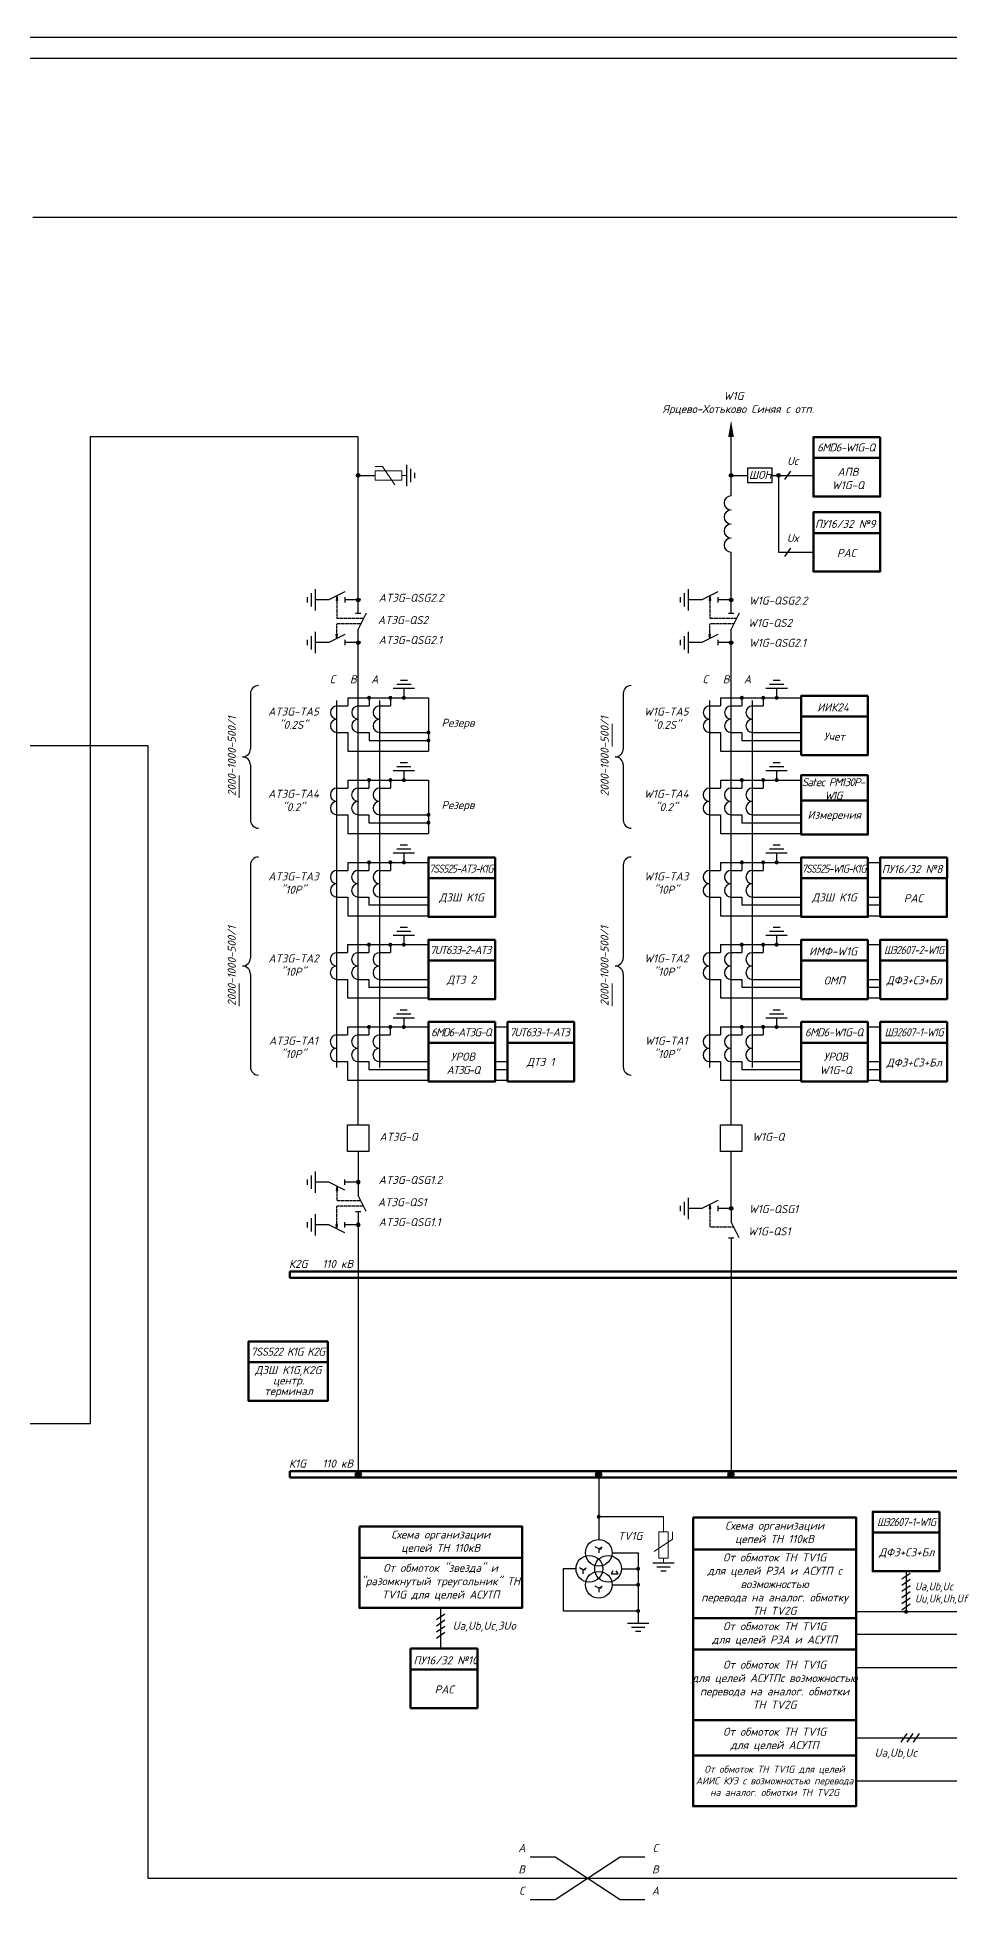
# Model space of a CAD drawing. Header units: millimetres. Extents: x -4534 to -456, y 3875 to 4716.
# Drawn here: x -3114.2 to -2892.2, y 4258.8 to 4716.4 of the extents above; entities that cross this region are included whole.
import ezdxf
from ezdxf.enums import TextEntityAlignment as Align

# ---------------------------------------------------------------- set-up
doc = ezdxf.new("R2010")
doc.units = ezdxf.units.MM
doc.linetypes.add('HIDDEN2', pattern=[0.1875, 0.125, -0.0625])
for name, color, linetype in [('Измерения АСУТП', 80, 'Continuous'), ('пусков-компл', 7, 'Continuous'), ('РАС АСУТП', 50, 'Continuous')]:
    doc.layers.add(name, color=color, linetype=linetype)
doc.styles.add('ГОСТ 3.0', font='isocpeur.ttf', dxfattribs={"oblique": 15, "height": 3})

# ---------------------------------------------------------------- blocks, each defined once
blk = doc.blocks.new('Точка')
h = blk.add_hatch(color=256)
edge = h.paths.add_edge_path()
edge.add_arc((0, 0), 0.691, 0, 360)
blk.add_circle((0, 0), 0.691)
blk = doc.blocks.new('*U69')
for p, q in [((0, 0), (5, 0)), ((11, 3), (5, 0)), ((11, -1), (11, 1)), ((11, 0), (16, 0))]:
    blk.add_line(p, q)
blk = doc.blocks.new('*U70')
for p, q in [((0, 0), (5, 0)), ((11, 3), (5, 0)), ((11, -1), (11, 1)), ((11, 0), (16, 0))]:
    blk.add_line(p, q)
blk = doc.blocks.new('*U58')
for p, q in [((0, 0), (5, 0)), ((11, 3), (5, 0)), ((11, -1), (11, 1)), ((11, 0), (16, 0))]:
    blk.add_line(p, q)
blk = doc.blocks.new('*U59')
for p, q in [((0, 0), (5, 0)), ((11, 3), (5, 0)), ((11, -1), (11, 1)), ((11, 0), (16, 0))]:
    blk.add_line(p, q)

msp = doc.modelspace()

# ---------------------------------------------------------------- hatches: boundary and pattern name
for points in [[(-3041.48, 4579.23), (-3041.3, 4579.23), (-3041.13, 4579.23), (-3041.3, 4580.31)], [(-2950.7, 4579.23), (-2950.53, 4579.23), (-2950.36, 4579.23), (-2950.53, 4580.31)], [(-3041.3, 4569.91), (-3041.13, 4571), (-3041.3, 4571), (-3041.48, 4571)], [(-2950.53, 4569.91), (-2950.36, 4571), (-2950.53, 4571), (-2950.7, 4571)], [(-3041.3, 4436.51), (-3041.13, 4435.43), (-3041.3, 4435.43), (-3041.48, 4435.43)], [(-2950.7, 4430.97), (-2950.53, 4430.97), (-2950.36, 4430.97), (-2950.53, 4432.05)], [(-3041.48, 4427.2), (-3041.3, 4427.2), (-3041.13, 4427.2), (-3041.3, 4426.11)]]:
    msp.add_hatch(color=0).paths.add_polyline_path(points)
at = {"linetype": 'HIDDEN2'}
for points in [[(-3035.33, 4366.25, 1), (-3036.88, 4366.25, 1)], [(-2976.78, 4366.25, 1), (-2978.32, 4366.25, 1)], [(-2976.78, 4366.25, 1), (-2978.32, 4366.25, 1)], [(-2944.56, 4366.25, 1), (-2946.1, 4366.25, 1)], [(-2944.56, 4366.25, 1), (-2946.1, 4366.25, 1)]]:
    msp.add_hatch(color=0, dxfattribs=at).paths.add_polyline_path(points)

# ---------------------------------------------------------------- linework, layer by layer
at = {"color": 0, "lineweight": 30}
msp.add_line((-4514.35, 4711.38), (-2238.35, 4711.38), dxfattribs=at)
at = {"color": 0}
for p, q in [((-3115.36, 4672.61), (-2763.79, 4672.61)), ((-3036.1, 4619.06), (-3101.37, 4619.06)), ((-3101.37, 4619.06), (-3101.37, 4378.57)), ((-3036.1, 4579.34), (-3036.1, 4619.06)), ((-2945.33, 4604.69), (-2945.33, 4619.06)), ((-3036.1, 4609.69), (-3032.02, 4609.69)), ((-2945.33, 4609.69), (-2941.24, 4609.69)), ((-2935.4, 4609.69), (-2925.26, 4609.69)), ((-2932.24, 4608.66), (-2930.8, 4610.71)), ((-2945.33, 4579.34), (-2945.33, 4591.01)), ((-3039.35, 4581.29), (-3043.25, 4579.34)), ((-2948.58, 4581.29), (-2952.48, 4579.34)), ((-3043.25, 4579.34), (-3046.5, 4579.34)), ((-3041.3, 4580.31), (-3041.48, 4579.23)), ((-3041.48, 4579.23), (-3041.3, 4579.23)), ((-3041.3, 4580.31), (-3041.13, 4579.23)), ((-3041.13, 4579.23), (-3041.3, 4579.23)), ((-3039.35, 4579.99), (-3039.35, 4578.69)), ((-3036.1, 4579.34), (-3039.35, 4579.34)), ((-2952.48, 4579.34), (-2955.73, 4579.34)), ((-2950.53, 4580.31), (-2950.7, 4579.23)), ((-2950.7, 4579.23), (-2950.53, 4579.23)), ((-2950.53, 4580.31), (-2950.36, 4579.23)), ((-2950.36, 4579.23), (-2950.53, 4579.23)), ((-2948.58, 4579.99), (-2948.58, 4578.69)), ((-2945.33, 4579.34), (-2948.58, 4579.34)), ((-3043.25, 4568.94), (-3046.5, 4568.94)), ((-3039.35, 4570.89), (-3043.25, 4568.94)), ((-3041.3, 4569.91), (-3041.48, 4571)), ((-3041.48, 4571), (-3041.3, 4571)), ((-3041.3, 4569.91), (-3041.13, 4571)), ((-3041.13, 4571), (-3041.3, 4571)), ((-3039.35, 4569.59), (-3039.35, 4568.29)), ((-3036.1, 4568.94), (-3039.35, 4568.94)), ((-3036.1, 4451.42), (-3036.1, 4568.94)), ((-2952.48, 4568.94), (-2955.73, 4568.94)), ((-2948.58, 4570.89), (-2952.48, 4568.94)), ((-2950.53, 4569.91), (-2950.7, 4571)), ((-2950.7, 4571), (-2950.53, 4571)), ((-2950.53, 4569.91), (-2950.36, 4571)), ((-2950.36, 4571), (-2950.53, 4571)), ((-2948.58, 4569.59), (-2948.58, 4568.29)), ((-2945.33, 4568.94), (-2948.58, 4568.94)), ((-2945.33, 4451.42), (-2945.33, 4568.94)), ((-3025, 4557.75), (-3025, 4555.5)), ((-2934.23, 4557.75), (-2934.23, 4555.5)), ((-3041.27, 4553.55), (-3038.67, 4553.55)), ((-3036.08, 4553.55), (-3033.48, 4553.55)), ((-3030.87, 4553.55), (-3028.27, 4553.55)), ((-3019.01, 4555.5), (-3019.01, 4542.51)), ((-2950.5, 4553.55), (-2947.9, 4553.55)), ((-2945.31, 4553.55), (-2942.71, 4553.55)), ((-2940.1, 4553.55), (-2937.5, 4553.55)), ((-3313.4, 4543.9), (-3087.3, 4543.9)), ((-3087.3, 4543.9), (-3087.3, 4267.92)), ((-3041.27, 4547.05), (-3038.67, 4547.05)), ((-3038.67, 4547.05), (-3038.67, 4542.51)), ((-3036.08, 4547.05), (-3033.48, 4547.05)), ((-3033.48, 4547.05), (-3033.48, 4545.12)), ((-3030.87, 4547.05), (-3019.01, 4547.05)), ((-2950.5, 4547.05), (-2947.9, 4547.05)), ((-2947.9, 4547.05), (-2947.9, 4542.51)), ((-2945.31, 4547.05), (-2942.71, 4547.05)), ((-2942.71, 4547.05), (-2942.71, 4545.12)), ((-2940.1, 4547.05), (-2928.24, 4547.05)), ((-3038.67, 4542.51), (-3019.01, 4542.51)), ((-2947.9, 4542.51), (-2928.24, 4542.51)), ((-3025.01, 4537.7), (-3025.01, 4535.45)), ((-3019.02, 4535.45), (-3019.02, 4522.46)), ((-2934.24, 4537.7), (-2934.24, 4535.45)), ((-3041.28, 4533.5), (-3038.68, 4533.5)), ((-3036.09, 4533.5), (-3033.49, 4533.5)), ((-3030.88, 4533.5), (-3028.28, 4533.5)), ((-2950.51, 4533.5), (-2947.91, 4533.5)), ((-2945.32, 4533.5), (-2942.72, 4533.5)), ((-2940.11, 4533.5), (-2937.51, 4533.5)), ((-3041.28, 4527), (-3038.68, 4527)), ((-3038.68, 4527), (-3038.68, 4522.46)), ((-3036.09, 4527), (-3033.49, 4527)), ((-3033.49, 4527), (-3033.49, 4525.07)), ((-3030.88, 4527), (-3019.02, 4527)), ((-2950.51, 4527), (-2947.91, 4527)), ((-2947.91, 4527), (-2947.91, 4522.46)), ((-2945.32, 4527), (-2942.72, 4527)), ((-2942.72, 4527), (-2942.72, 4525.07)), ((-2940.11, 4527), (-2928.25, 4527)), ((-3038.68, 4522.46), (-3019.02, 4522.46)), ((-2947.91, 4522.46), (-2928.25, 4522.46)), ((-3025.01, 4517.65), (-3025.01, 4515.4)), ((-2934.24, 4517.65), (-2934.24, 4515.4)), ((-3041.28, 4513.45), (-3038.68, 4513.45)), ((-3036.09, 4513.45), (-3033.49, 4513.45)), ((-3030.88, 4513.45), (-3028.28, 4513.45)), ((-2950.51, 4513.45), (-2947.91, 4513.45)), ((-2945.32, 4513.45), (-2942.72, 4513.45)), ((-2940.11, 4513.45), (-2937.51, 4513.45)), ((-3041.28, 4506.95), (-3038.68, 4506.95)), ((-3038.68, 4506.95), (-3038.68, 4502.41)), ((-3036.09, 4506.95), (-3033.49, 4506.95)), ((-3033.49, 4506.95), (-3033.49, 4505.02)), ((-3030.88, 4506.95), (-3019.02, 4506.95)), ((-2950.51, 4506.95), (-2947.91, 4506.95)), ((-2947.91, 4506.95), (-2947.91, 4502.41)), ((-2945.32, 4506.95), (-2942.72, 4506.95)), ((-2942.72, 4506.95), (-2942.72, 4505.02)), ((-2940.11, 4506.95), (-2928.25, 4506.95)), ((-3038.68, 4502.41), (-3019.02, 4502.41)), ((-2947.91, 4502.41), (-2928.25, 4502.41)), ((-3025.02, 4497.6), (-3025.02, 4495.35)), ((-2934.25, 4497.6), (-2934.25, 4495.35)), ((-2911.99, 4495.35), (-2908.99, 4495.35)), ((-3041.29, 4493.4), (-3038.69, 4493.4)), ((-3036.1, 4493.4), (-3033.5, 4493.4)), ((-3030.89, 4493.4), (-3028.29, 4493.4)), ((-2950.52, 4493.4), (-2947.92, 4493.4)), ((-2945.32, 4493.4), (-2942.72, 4493.4)), ((-2940.12, 4493.4), (-2937.52, 4493.4)), ((-3041.29, 4486.9), (-3038.69, 4486.9)), ((-3038.69, 4486.9), (-3038.69, 4482.36)), ((-3036.1, 4486.9), (-3033.5, 4486.9)), ((-3033.5, 4486.9), (-3033.5, 4484.97)), ((-3030.89, 4486.9), (-3019.03, 4486.9)), ((-2950.52, 4486.9), (-2947.92, 4486.9)), ((-2947.92, 4486.9), (-2947.92, 4482.36)), ((-2945.32, 4486.9), (-2942.72, 4486.9)), ((-2942.72, 4486.9), (-2942.72, 4484.97)), ((-2940.12, 4486.9), (-2928.26, 4486.9)), ((-2911.99, 4486.9), (-2908.99, 4486.9)), ((-2911.99, 4484.97), (-2908.99, 4484.97)), ((-3038.69, 4482.36), (-3019.03, 4482.36)), ((-2947.92, 4482.36), (-2928.26, 4482.36)), ((-2911.99, 4482.36), (-2908.99, 4482.36)), ((-3025.03, 4477.41), (-3025.03, 4475.3)), ((-3002.76, 4475.3), (-2999.76, 4475.3)), ((-2934.25, 4477.41), (-2934.25, 4475.3)), ((-2911.99, 4475.3), (-2908.99, 4475.3)), ((-3041.3, 4473.35), (-3038.7, 4473.35)), ((-3036.1, 4473.35), (-3033.5, 4473.35)), ((-3030.9, 4473.35), (-3028.3, 4473.35)), ((-2950.53, 4473.35), (-2947.93, 4473.35)), ((-2945.33, 4473.35), (-2942.73, 4473.35)), ((-2940.13, 4473.35), (-2937.53, 4473.35)), ((-3041.3, 4466.85), (-3038.7, 4466.85)), ((-3038.7, 4466.85), (-3038.7, 4462.31)), ((-3036.1, 4466.85), (-3033.5, 4466.85)), ((-3033.5, 4466.85), (-3033.5, 4464.92)), ((-3030.9, 4466.85), (-3019.04, 4466.85)), ((-3002.76, 4466.85), (-2999.76, 4466.85)), ((-2950.53, 4466.85), (-2947.93, 4466.85)), ((-2947.93, 4466.85), (-2947.93, 4462.31)), ((-2945.33, 4466.85), (-2942.73, 4466.85)), ((-2942.73, 4466.85), (-2942.73, 4464.92)), ((-2940.13, 4466.85), (-2928.27, 4466.85)), ((-2911.99, 4466.85), (-2908.99, 4466.85)), ((-3038.7, 4462.31), (-3019.04, 4462.31)), ((-3002.76, 4464.92), (-2999.76, 4464.92)), ((-3002.76, 4462.31), (-2999.76, 4462.31)), ((-2947.93, 4462.31), (-2928.27, 4462.31)), ((-2911.99, 4464.92), (-2908.99, 4464.92)), ((-2911.99, 4462.31), (-2908.99, 4462.31)), ((-3038.7, 4451.42), (-3033.5, 4451.42)), ((-3038.7, 4444.92), (-3038.7, 4451.42)), ((-3033.5, 4451.42), (-3033.5, 4444.92)), ((-2947.93, 4451.42), (-2942.73, 4451.42)), ((-2947.93, 4444.92), (-2947.93, 4451.42)), ((-2942.73, 4451.42), (-2942.73, 4444.92)), ((-3033.5, 4444.92), (-3038.7, 4444.92)), ((-3036.1, 4444.92), (-3036.1, 4437.49)), ((-2942.73, 4444.92), (-2947.93, 4444.92)), ((-2945.33, 4431.08), (-2945.33, 4444.92)), ((-3043.25, 4437.49), (-3046.5, 4437.49)), ((-3039.35, 4435.54), (-3043.25, 4437.49)), ((-3041.3, 4436.51), (-3041.48, 4435.43)), ((-3041.48, 4435.43), (-3041.3, 4435.43)), ((-3041.3, 4436.51), (-3041.13, 4435.43)), ((-3041.13, 4435.43), (-3041.3, 4435.43)), ((-3039.35, 4436.84), (-3039.35, 4438.14)), ((-3036.1, 4437.49), (-3039.35, 4437.49)), ((-2952.48, 4431.08), (-2955.73, 4431.08)), ((-2948.58, 4433.03), (-2952.48, 4431.08)), ((-2950.53, 4432.05), (-2950.7, 4430.97)), ((-2950.7, 4430.97), (-2950.53, 4430.97)), ((-2950.53, 4432.05), (-2950.36, 4430.97)), ((-2950.36, 4430.97), (-2950.53, 4430.97)), ((-2948.58, 4431.73), (-2948.58, 4430.43)), ((-2945.33, 4431.08), (-2948.58, 4431.08)), ((-3043.25, 4427.09), (-3046.5, 4427.09)), ((-3039.35, 4425.14), (-3043.25, 4427.09)), ((-3041.3, 4426.11), (-3041.48, 4427.2)), ((-3041.48, 4427.2), (-3041.3, 4427.2)), ((-3041.3, 4426.11), (-3041.13, 4427.2)), ((-3041.13, 4427.2), (-3041.3, 4427.2)), ((-3039.35, 4426.44), (-3039.35, 4427.74)), ((-3036.1, 4427.09), (-3039.35, 4427.09)), ((-3036.1, 4427.09), (-3036.1, 4366.25)), ((-2945.33, 4420.68), (-2945.33, 4366.25)), ((-3101.37, 4378.57), (-3138.66, 4378.57)), ((-2977.55, 4366.25), (-2977.55, 4350.43)), ((-2961.77, 4355.96), (-2977.55, 4355.96)), ((-2977.55, 4348.16), (-2978.39, 4348.66)), ((-2977.55, 4348.16), (-2976.71, 4348.66)), ((-2977.55, 4348.16), (-2977.55, 4347.18)), ((-2977.55, 4348.16), (-2976.9, 4348.16)), ((-2974.3, 4347.18), (-2967.96, 4347.18)), ((-2967.96, 4347.18), (-2967.96, 4330.04)), ((-2983.08, 4343.28), (-2986.18, 4343.28)), ((-2986.18, 4343.28), (-2986.18, 4333)), ((-2981.39, 4343.01), (-2982.24, 4343.52)), ((-2981.39, 4343.01), (-2980.55, 4343.52)), ((-2981.39, 4343.01), (-2981.39, 4342.03)), ((-2980.74, 4343.01), (-2981.39, 4343.01)), ((-2974.13, 4342.78), (-2974.55, 4342.03)), ((-2972.86, 4342.03), (-2973.29, 4342.78)), ((-2972.03, 4343.28), (-2967.96, 4343.28)), ((-2902.72, 4342.68), (-2902.72, 4332.79)), ((-2977.55, 4338.55), (-2978.39, 4339.05)), ((-2977.55, 4338.55), (-2976.71, 4339.05)), ((-2977.55, 4338.55), (-2977.55, 4337.56)), ((-2976.9, 4338.55), (-2977.55, 4338.55)), ((-2974.55, 4342.03), (-2972.86, 4342.03)), ((-2974.3, 4339.38), (-2967.96, 4339.38)), ((-2903.74, 4340.79), (-2901.69, 4342.22)), ((-2903.74, 4339.29), (-2901.69, 4340.72)), ((-2903.74, 4337.79), (-2901.69, 4339.22)), ((-2903.76, 4333.27), (-2901.71, 4334.71)), ((-2903.74, 4336.29), (-2901.69, 4337.72)), ((-2903.74, 4334.79), (-2901.69, 4336.22)), ((-2986.18, 4333), (-2967.96, 4333)), ((-2748.72, 4332.79), (-2914.91, 4332.79)), ((-2644.96, 4327.24), (-2914.91, 4327.24)), ((-2994.24, 4273.12), (-2988.18, 4273.12)), ((-2988.18, 4273.12), (-2972.35, 4262.72)), ((-2988.18, 4262.69), (-2972.35, 4273.09)), ((-2972.35, 4273.09), (-2966.29, 4273.09)), ((-3087.3, 4267.92), (-2873.23, 4267.92)), ((-2994.24, 4262.69), (-2988.18, 4262.69)), ((-2972.35, 4262.72), (-2966.29, 4262.72))]:
    msp.add_line(p, q, dxfattribs=at)
at = {"color": 0, "lineweight": 18}
for p, q in [((-3025.53, 4610.82), (-3032.02, 4610.82)), ((-3032.02, 4608.55), (-3032.02, 4610.82)), ((-3025.53, 4608.55), (-3032.02, 4608.55)), ((-3030.22, 4611.89), (-3031.99, 4611.89)), ((-3030.22, 4611.89), (-3031.99, 4611.89)), ((-3027.19, 4607.43), (-3030.22, 4611.89)), ((-3025.53, 4608.55), (-3025.53, 4610.82)), ((-3025.53, 4609.69), (-3024.35, 4609.69)), ((-2962.91, 4345.83), (-2962.91, 4352.31)), ((-2962.91, 4352.31), (-2960.63, 4352.31)), ((-2961.77, 4352.31), (-2961.77, 4355.96)), ((-2960.63, 4345.83), (-2960.63, 4352.31)), ((-2959.57, 4350.52), (-2959.57, 4352.29)), ((-2964.03, 4347.49), (-2959.57, 4350.52)), ((-2962.91, 4345.83), (-2960.63, 4345.83)), ((-2961.77, 4345.83), (-2961.77, 4344.65))]:
    msp.add_line(p, q, dxfattribs=at)
at = {"color": 0, "lineweight": 25, "ltscale": 0.25}
for p, q in [((-3024.35, 4612.29), (-3024.35, 4607.09)), ((-3023.38, 4611.31), (-3023.38, 4608.06)), ((-3022.4, 4610.34), (-3022.4, 4609.04)), ((-3047.48, 4577.71), (-3047.48, 4580.96)), ((-3046.5, 4576.74), (-3046.5, 4581.94)), ((-2956.71, 4577.71), (-2956.71, 4580.96)), ((-2955.73, 4576.74), (-2955.73, 4581.94)), ((-3048.45, 4578.69), (-3048.45, 4579.99)), ((-2957.68, 4578.69), (-2957.68, 4579.99)), ((-3046.5, 4566.34), (-3046.5, 4571.54)), ((-2955.73, 4566.34), (-2955.73, 4571.54)), ((-3048.45, 4568.29), (-3048.45, 4569.59)), ((-3047.48, 4567.31), (-3047.48, 4570.56)), ((-2957.68, 4568.29), (-2957.68, 4569.59)), ((-2956.71, 4567.31), (-2956.71, 4570.56)), ((-3047.48, 4435.86), (-3047.48, 4439.11)), ((-3046.5, 4434.89), (-3046.5, 4440.09)), ((-3048.45, 4436.84), (-3048.45, 4438.14)), ((-3046.5, 4424.49), (-3046.5, 4429.69)), ((-2957.68, 4430.43), (-2957.68, 4431.73)), ((-2956.71, 4429.45), (-2956.71, 4432.7)), ((-2955.73, 4428.48), (-2955.73, 4433.68)), ((-3048.45, 4426.44), (-3048.45, 4427.74)), ((-3047.48, 4425.46), (-3047.48, 4428.71)), ((-2959.17, 4344.65), (-2964.37, 4344.65)), ((-2960.15, 4343.67), (-2963.4, 4343.67)), ((-2961.12, 4342.7), (-2962.42, 4342.7)), ((-2970.56, 4330.04), (-2965.36, 4330.04)), ((-2969.59, 4329.06), (-2966.34, 4329.06)), ((-2968.61, 4328.09), (-2967.31, 4328.09))]:
    msp.add_line(p, q, dxfattribs=at)
at = {"color": 0, "linetype": 'HIDDEN2'}
for p, q in [((-3041.3, 4579.23), (-3041.3, 4574.79)), ((-2950.53, 4579.23), (-2950.53, 4574.79)), ((-3034.8, 4574.79), (-3041.3, 4574.79)), ((-3041.3, 4571), (-3041.3, 4573.49)), ((-3035.45, 4573.49), (-3041.3, 4573.49)), ((-2944.03, 4574.79), (-2950.53, 4574.79)), ((-2950.53, 4571), (-2950.53, 4573.49)), ((-2944.68, 4573.49), (-2950.53, 4573.49)), ((-3041.3, 4435.43), (-3041.3, 4432.94)), ((-3035.45, 4432.94), (-3041.3, 4432.94)), ((-3041.3, 4427.2), (-3041.3, 4431.64)), ((-3034.8, 4431.64), (-3041.3, 4431.64)), ((-2950.53, 4430.97), (-2950.53, 4426.53)), ((-2944.68, 4426.53), (-2950.53, 4426.53))]:
    msp.add_line(p, q, dxfattribs=at)
at = {"color": 0, "ltscale": 0.25}
for p, q in [((-3022.4, 4557.75), (-3027.6, 4557.75)), ((-3023.26, 4558.72), (-3026.73, 4558.72)), ((-3024.13, 4559.7), (-3025.86, 4559.7)), ((-2931.63, 4557.75), (-2936.83, 4557.75)), ((-2932.49, 4558.72), (-2935.96, 4558.72)), ((-2933.36, 4559.7), (-2935.09, 4559.7)), ((-3062.35, 4556.53), (-3062.35, 4543.06)), ((-3041.29, 4465.38), (-3041.29, 4554.86)), ((-3038.67, 4555.5), (-3038.67, 4553.55)), ((-3038.67, 4555.5), (-3019.01, 4555.5)), ((-3033.48, 4555.5), (-3033.48, 4553.55)), ((-3030.89, 4465.38), (-3030.89, 4554.86)), ((-3028.27, 4555.5), (-3028.27, 4553.55)), ((-2971.58, 4556.53), (-2971.58, 4543.06)), ((-2950.52, 4465.38), (-2950.52, 4554.86)), ((-2947.9, 4555.5), (-2947.9, 4553.55)), ((-2947.9, 4555.5), (-2928.24, 4555.5)), ((-2942.71, 4555.5), (-2942.71, 4553.55)), ((-2940.12, 4465.38), (-2940.12, 4554.86)), ((-2937.5, 4555.5), (-2937.5, 4553.55)), ((-3033.48, 4545.12), (-3019.01, 4545.12)), ((-2942.71, 4545.12), (-2928.24, 4545.12)), ((-3024.14, 4539.65), (-3025.87, 4539.65)), ((-2933.37, 4539.65), (-2935.1, 4539.65)), ((-3062.35, 4539.16), (-3062.35, 4525.68)), ((-3038.68, 4535.45), (-3038.68, 4533.5)), ((-3038.68, 4535.45), (-3019.02, 4535.45)), ((-3033.49, 4535.45), (-3033.49, 4533.5)), ((-3028.28, 4535.45), (-3028.28, 4533.5)), ((-3022.41, 4537.7), (-3027.61, 4537.7)), ((-3023.27, 4538.67), (-3026.74, 4538.67)), ((-2971.58, 4539.16), (-2971.58, 4525.68)), ((-2947.91, 4535.45), (-2947.91, 4533.5)), ((-2947.91, 4535.45), (-2928.25, 4535.45)), ((-2942.72, 4535.45), (-2942.72, 4533.5)), ((-2937.51, 4535.45), (-2937.51, 4533.5)), ((-2931.64, 4537.7), (-2936.84, 4537.7)), ((-2932.5, 4538.67), (-2935.97, 4538.67)), ((-3033.49, 4525.07), (-3019.02, 4525.07)), ((-2942.72, 4525.07), (-2928.25, 4525.07)), ((-3022.41, 4517.65), (-3027.61, 4517.65)), ((-3023.27, 4518.62), (-3026.74, 4518.62)), ((-3024.14, 4519.6), (-3025.87, 4519.6)), ((-2931.64, 4517.65), (-2936.84, 4517.65)), ((-2932.5, 4518.62), (-2935.97, 4518.62)), ((-2933.37, 4519.6), (-2935.1, 4519.6)), ((-3062.37, 4514.76), (-3062.37, 4492.1)), ((-3038.68, 4515.4), (-3038.68, 4513.45)), ((-3038.68, 4515.4), (-3019.02, 4515.4)), ((-3033.49, 4515.4), (-3033.49, 4513.45)), ((-3028.28, 4515.4), (-3028.28, 4513.45)), ((-2971.6, 4514.76), (-2971.6, 4492.1)), ((-2947.91, 4515.4), (-2947.91, 4513.45)), ((-2947.91, 4515.4), (-2928.25, 4515.4)), ((-2942.72, 4515.4), (-2942.72, 4513.45)), ((-2937.51, 4515.4), (-2937.51, 4513.45)), ((-3033.49, 4505.02), (-3019.02, 4505.02)), ((-2942.72, 4505.02), (-2928.25, 4505.02)), ((-3023.28, 4498.57), (-3026.75, 4498.57)), ((-3024.15, 4499.55), (-3025.88, 4499.55)), ((-2932.51, 4498.57), (-2935.98, 4498.57)), ((-2933.38, 4499.55), (-2935.11, 4499.55)), ((-3038.69, 4495.35), (-3038.69, 4493.4)), ((-3038.69, 4495.35), (-3019.03, 4495.35)), ((-3033.5, 4495.35), (-3033.5, 4493.4)), ((-3028.29, 4495.35), (-3028.29, 4493.4)), ((-3022.42, 4497.6), (-3027.62, 4497.6)), ((-2947.92, 4495.35), (-2947.92, 4493.4)), ((-2947.92, 4495.35), (-2928.26, 4495.35)), ((-2942.72, 4495.35), (-2942.72, 4493.4)), ((-2937.52, 4495.35), (-2937.52, 4493.4)), ((-2931.65, 4497.6), (-2936.85, 4497.6)), ((-3062.37, 4488.2), (-3062.37, 4465.54)), ((-3033.5, 4484.97), (-3019.03, 4484.97)), ((-2971.6, 4488.2), (-2971.6, 4465.54)), ((-2942.72, 4484.97), (-2928.26, 4484.97)), ((-3038.7, 4475.3), (-3038.7, 4473.35)), ((-3038.7, 4475.3), (-3019.04, 4475.3)), ((-3033.5, 4475.3), (-3033.5, 4473.35)), ((-3028.3, 4475.3), (-3028.3, 4473.35)), ((-3022.43, 4477.41), (-3027.63, 4477.41)), ((-3023.29, 4478.38), (-3026.76, 4478.38)), ((-3024.16, 4479.36), (-3025.89, 4479.36)), ((-2947.93, 4475.3), (-2947.93, 4473.35)), ((-2947.93, 4475.3), (-2928.27, 4475.3)), ((-2942.73, 4475.3), (-2942.73, 4473.35)), ((-2937.53, 4475.3), (-2937.53, 4473.35)), ((-2931.65, 4477.41), (-2936.85, 4477.41)), ((-2932.52, 4478.38), (-2935.99, 4478.38)), ((-2933.39, 4479.36), (-2935.12, 4479.36)), ((-3033.5, 4464.92), (-3019.04, 4464.92)), ((-2942.73, 4464.92), (-2928.27, 4464.92)), ((-2914.91, 4291.6), (-2736.9, 4291.6))]:
    msp.add_line(p, q, dxfattribs=at)
at = {"color": 0, "lineweight": 20}
for p, q in [((-2974.3, 4549.14), (-2974.3, 4543.64)), ((-3065.08, 4536.61), (-3065.08, 4531.11)), ((-3065.09, 4485.9), (-3065.09, 4480.4)), ((-2974.32, 4485.9), (-2974.32, 4480.4))]:
    msp.add_line(p, q, dxfattribs=at)
at = {"color": 0, "lineweight": 50}
for p, q in [((-3052.76, 4415.68), (-2290.17, 4415.68)), ((-3052.76, 4414.14), (-3052.76, 4415.68)), ((-2290.17, 4414.14), (-3052.76, 4414.14)), ((-3052.76, 4367.02), (-2275.5, 4367.02)), ((-3052.76, 4365.48), (-3052.76, 4367.02)), ((-2275.5, 4365.48), (-3052.76, 4365.48)), ((-2954.56, 4348), (-2914.91, 4348)), ((-2954.56, 4331.21), (-2914.91, 4331.21))]:
    msp.add_line(p, q, dxfattribs=at)
at = {"color": 0, "linetype": 'Continuous', "lineweight": 25}
msp.add_lwpolyline([(-4534.35, 3875.38), (-2233.35, 3875.38), (-2233.35, 4716.38), (-4534.35, 4716.38)], close=True, dxfattribs=at)
at = {"color": 0, "lineweight": 50, "ltscale": 0.25}
for points in [[(-2909.01, 4619.03), (-2925.26, 4619.03), (-2925.26, 4613.95), (-2909.01, 4613.95)], [(-2909.01, 4613.95), (-2925.26, 4613.95), (-2925.26, 4604.53), (-2909.01, 4604.53)], [(-2911.99, 4556.02), (-2928.24, 4556.02), (-2928.24, 4550.94), (-2911.99, 4550.94)], [(-2911.99, 4550.94), (-2928.24, 4550.94), (-2928.24, 4541.53), (-2911.99, 4541.53)], [(-3002.76, 4516.61), (-3019.01, 4516.61), (-3019.01, 4511.53), (-3002.76, 4511.53)], [(-2911.99, 4516.61), (-2928.24, 4516.61), (-2928.24, 4511.53), (-2911.99, 4511.53)], [(-3002.76, 4511.53), (-3019.01, 4511.53), (-3019.01, 4502.12), (-3002.76, 4502.12)], [(-2911.99, 4511.53), (-2928.24, 4511.53), (-2928.24, 4502.12), (-2911.99, 4502.12)], [(-3002.76, 4496.56), (-3019.01, 4496.56), (-3019.01, 4491.48), (-3002.76, 4491.48)], [(-2911.99, 4496.56), (-2928.24, 4496.56), (-2928.24, 4491.48), (-2911.99, 4491.48)], [(-2892.74, 4496.56), (-2908.99, 4496.56), (-2908.99, 4491.48), (-2892.74, 4491.48)], [(-3002.76, 4491.48), (-3019.01, 4491.48), (-3019.01, 4482.07), (-3002.76, 4482.07)], [(-2911.99, 4491.48), (-2928.24, 4491.48), (-2928.24, 4482.07), (-2911.99, 4482.07)], [(-2892.74, 4491.48), (-2908.99, 4491.48), (-2908.99, 4482.07), (-2892.74, 4482.07)], [(-3002.76, 4476.51), (-3019.01, 4476.51), (-3019.01, 4471.43), (-3002.76, 4471.43)], [(-2983.51, 4476.51), (-2999.76, 4476.51), (-2999.76, 4471.43), (-2983.51, 4471.43)], [(-2911.99, 4476.51), (-2928.24, 4476.51), (-2928.24, 4471.43), (-2911.99, 4471.43)], [(-2892.74, 4476.51), (-2908.99, 4476.51), (-2908.99, 4471.43), (-2892.74, 4471.43)], [(-3002.76, 4471.43), (-3019.01, 4471.43), (-3019.01, 4462.02), (-3002.76, 4462.02)], [(-2983.51, 4471.43), (-2999.76, 4471.43), (-2999.76, 4462.02), (-2983.51, 4462.02)], [(-2911.99, 4471.43), (-2928.24, 4471.43), (-2928.24, 4462.02), (-2911.99, 4462.02)], [(-2892.74, 4471.43), (-2908.99, 4471.43), (-2908.99, 4462.02), (-2892.74, 4462.02)], [(-3043.53, 4398.68), (-3062.82, 4398.68), (-3062.82, 4393.6), (-3043.53, 4393.6)], [(-3043.53, 4393.6), (-3062.82, 4393.6), (-3062.82, 4384.19), (-3043.53, 4384.19)], [(-2894.59, 4357.18), (-2910.84, 4357.18), (-2910.84, 4352.09), (-2894.59, 4352.09)], [(-2894.59, 4352.09), (-2910.84, 4352.09), (-2910.84, 4342.68), (-2894.59, 4342.68)], [(-2954.56, 4297.78), (-2914.91, 4297.78), (-2914.91, 4285.41), (-2954.56, 4285.41)]]:
    msp.add_lwpolyline(points, close=True, dxfattribs=at)
at = {"color": 0}
msp.add_lwpolyline([(-2941.24, 4611.52), (-2935.4, 4611.52), (-2935.4, 4607.86), (-2941.24, 4607.86)], close=True, dxfattribs=at)
at = {"color": 0, "ltscale": 0.25, "const_width": 0.487}
for points in [[(-3033.72, 4555.5, 1), (-3033.23, 4555.5, 1)], [(-3028.51, 4555.5, 1), (-3028.03, 4555.5, 1)], [(-3025.24, 4555.5, 1), (-3024.75, 4555.5, 1)], [(-2942.95, 4555.5, 1), (-2942.46, 4555.5, 1)], [(-2937.74, 4555.5, 1), (-2937.26, 4555.5, 1)], [(-2934.47, 4555.5, 1), (-2933.98, 4555.5, 1)], [(-3019.25, 4547.05, 1), (-3018.77, 4547.05, 1)], [(-3019.25, 4545.12, 1), (-3018.77, 4545.12, 1)], [(-3033.73, 4535.45, 1), (-3033.24, 4535.45, 1)], [(-3028.52, 4535.45, 1), (-3028.04, 4535.45, 1)], [(-3025.25, 4535.45, 1), (-3024.76, 4535.45, 1)], [(-2942.96, 4535.45, 1), (-2942.47, 4535.45, 1)], [(-2937.75, 4535.45, 1), (-2937.27, 4535.45, 1)], [(-2934.48, 4535.45, 1), (-2933.99, 4535.45, 1)], [(-3019.26, 4527, 1), (-3018.78, 4527, 1)], [(-3019.26, 4525.07, 1), (-3018.78, 4525.07, 1)], [(-3033.73, 4515.4, 1), (-3033.24, 4515.4, 1)], [(-3028.52, 4515.4, 1), (-3028.04, 4515.4, 1)], [(-3025.25, 4515.4, 1), (-3024.76, 4515.4, 1)], [(-2942.96, 4515.4, 1), (-2942.47, 4515.4, 1)], [(-2937.75, 4515.4, 1), (-2937.27, 4515.4, 1)], [(-2934.48, 4515.4, 1), (-2933.99, 4515.4, 1)], [(-3033.74, 4495.35, 1), (-3033.25, 4495.35, 1)], [(-3028.53, 4495.35, 1), (-3028.05, 4495.35, 1)], [(-3025.26, 4495.35, 1), (-3024.77, 4495.35, 1)], [(-2942.97, 4495.35, 1), (-2942.48, 4495.35, 1)], [(-2937.76, 4495.35, 1), (-2937.27, 4495.35, 1)], [(-2934.49, 4495.35, 1), (-2934, 4495.35, 1)], [(-3033.75, 4475.3, 1), (-3033.26, 4475.3, 1)], [(-3028.54, 4475.3, 1), (-3028.05, 4475.3, 1)], [(-3025.27, 4475.3, 1), (-3024.78, 4475.3, 1)], [(-2942.98, 4475.3, 1), (-2942.49, 4475.3, 1)], [(-2937.77, 4475.3, 1), (-2937.28, 4475.3, 1)], [(-2934.5, 4475.3, 1), (-2934.01, 4475.3, 1)], [(-2977.79, 4355.96, -1), (-2977.31, 4355.96, -1)], [(-2968.21, 4343.28, -1), (-2967.72, 4343.28, -1)], [(-2968.21, 4339.38, -1), (-2967.72, 4339.38, -1)], [(-2968.21, 4333, -1), (-2967.72, 4333, -1)], [(-2902.96, 4332.79, 1), (-2902.47, 4332.79, 1)]]:
    msp.add_lwpolyline(points, format="xyb", close=True, dxfattribs=at)
at = {"color": 0, "lineweight": 50}
msp.add_lwpolyline([(-2954.56, 4355.78), (-2914.91, 4355.78), (-2914.91, 4323.57), (-2954.56, 4323.57)], close=True, dxfattribs=at)
at = {"color": 0, "linetype": 'HIDDEN2'}
for centre in [(-3036.1, 4366.25), (-2977.55, 4366.25), (-2977.55, 4366.25), (-2945.33, 4366.25), (-2945.33, 4366.25)]:
    msp.add_circle(centre, 0.771, dxfattribs=at)
at = {"color": 0}
for centre in [(-2977.55, 4347.18), (-2979.83, 4343.28), (-2977.55, 4339.38), (-2975.28, 4343.28)]:
    msp.add_circle(centre, 3.25, dxfattribs=at)
at = {"color": 0, "ltscale": 0.25}
for centre, start, end in [((-3060.4, 4556.53), 90, 180), ((-2969.63, 4556.53), 90, 180), ((-3064.3, 4543.06), 270, 0), ((-3064.3, 4539.16), 0, 90), ((-2973.53, 4543.06), 270, 0), ((-2973.53, 4539.16), 0, 90), ((-3060.4, 4525.68), 180, 270), ((-2969.63, 4525.68), 180, 270), ((-3060.42, 4514.76), 90, 180), ((-2969.65, 4514.76), 90, 180), ((-3064.32, 4492.1), 270, 0), ((-3064.32, 4488.2), 0, 90), ((-2973.55, 4492.1), 270, 0), ((-2973.55, 4488.2), 0, 90), ((-3060.42, 4465.54), 180, 270), ((-2969.65, 4465.54), 180, 270)]:
    msp.add_arc(centre, 1.95, start, end, dxfattribs=at)
at = {"color": 0}
for centre in [(-3041.27, 4551.92), (-3036.08, 4551.92), (-3030.87, 4551.92), (-2950.5, 4551.92), (-2945.31, 4551.92), (-2940.1, 4551.92), (-3041.27, 4548.67), (-3036.08, 4548.67), (-3030.87, 4548.67), (-2950.5, 4548.67), (-2945.31, 4548.67), (-2940.1, 4548.67), (-3041.28, 4531.87), (-3041.28, 4528.62), (-3036.09, 4531.87), (-3036.09, 4528.62), (-3030.88, 4531.87), (-3030.88, 4528.62), (-2950.51, 4531.87), (-2950.51, 4528.62), (-2945.32, 4531.87), (-2945.32, 4528.62), (-2940.11, 4531.87), (-2940.11, 4528.62), (-3041.28, 4511.82), (-3036.09, 4511.82), (-3030.88, 4511.82), (-2950.51, 4511.82), (-2945.32, 4511.82), (-2940.11, 4511.82), (-3041.28, 4508.57), (-3036.09, 4508.57), (-3030.88, 4508.57), (-2950.51, 4508.57), (-2945.32, 4508.57), (-2940.11, 4508.57), (-3041.29, 4491.77), (-3041.29, 4488.52), (-3036.1, 4491.77), (-3036.1, 4488.52), (-3030.89, 4491.77), (-3030.89, 4488.52), (-2950.52, 4491.77), (-2950.52, 4488.52), (-2945.32, 4491.77), (-2945.32, 4488.52), (-2940.12, 4491.77), (-2940.12, 4488.52), (-3041.3, 4471.72), (-3036.1, 4471.72), (-3030.9, 4471.72), (-2950.53, 4471.72), (-2945.33, 4471.72), (-2940.13, 4471.72), (-3041.3, 4468.47), (-3036.1, 4468.47), (-3030.9, 4468.47), (-2950.53, 4468.47), (-2945.33, 4468.47), (-2940.13, 4468.47)]:
    msp.add_arc(centre, 1.62, 90, 270, dxfattribs=at)
at = {"color": 0, "lineweight": 25}
msp.add_solid([(-2945.33, 4623.1), (-2946.02, 4619.06), (-2944.65, 4619.06)], dxfattribs=at)
at = {"layer": 'Измерения АСУТП', "color": 0}
for p, q in [((-2914.91, 4319.19), (-2772.51, 4319.19)), ((-2914.91, 4302.08), (-2888.95, 4302.08)), ((-2903.92, 4301.06), (-2902.49, 4303.11)), ((-2902.42, 4301.06), (-2900.99, 4303.11)), ((-2900.92, 4301.06), (-2899.49, 4303.11))]:
    msp.add_line(p, q, dxfattribs=at)
at = {"layer": 'Измерения АСУТП', "color": 0, "lineweight": 50, "ltscale": 0.25}
for points in [[(-2911.99, 4536.66), (-2928.24, 4536.66), (-2928.24, 4530.44), (-2911.99, 4530.44)], [(-2911.99, 4530.44), (-2928.24, 4530.44), (-2928.24, 4522.17), (-2911.99, 4522.17)]]:
    msp.add_lwpolyline(points, close=True, dxfattribs=at)
at = {"layer": 'Измерения АСУТП', "color": 0, "lineweight": 50}
for points in [[(-2954.56, 4323.57), (-2914.91, 4323.57), (-2914.91, 4306.38), (-2954.56, 4306.38)], [(-2954.56, 4306.38), (-2914.91, 4306.38), (-2914.91, 4297.78), (-2954.56, 4297.78)]]:
    msp.add_lwpolyline(points, close=True, dxfattribs=at)
at = {"layer": 'пусков-компл', "color": 0}
for centre, start, end in [((-2945.33, 4602.98), 90, 180), ((-2945.33, 4602.98), 180, 270), ((-2945.33, 4599.56), 90, 180), ((-2945.33, 4599.56), 180, 270), ((-2945.33, 4596.14), 90, 180), ((-2945.33, 4596.14), 180, 270), ((-2945.33, 4592.72), 90, 180), ((-2945.33, 4592.72), 180, 270)]:
    msp.add_arc(centre, 1.71, start, end, dxfattribs=at)
at = {"layer": 'РАС АСУТП', "color": 0}
for p, q in [((-2933.81, 4609.69), (-2933.81, 4590.95)), ((-2933.81, 4590.95), (-2925.28, 4590.95)), ((-2932.24, 4589.92), (-2930.8, 4591.97)), ((-2911.99, 4506.95), (-2909, 4506.95)), ((-2911.99, 4502.41), (-2909, 4502.41)), ((-3016.02, 4323.82), (-3016.02, 4333.72)), ((-3015, 4332.24), (-3017.04, 4330.81)), ((-3015, 4330.74), (-3017.04, 4329.31)), ((-3015, 4329.24), (-3017.04, 4327.81)), ((-3015, 4327.74), (-3017.04, 4326.31))]:
    msp.add_line(p, q, dxfattribs=at)
at = {"layer": 'РАС АСУТП', "color": 0, "ltscale": 0.25}
for p, q in [((-2911.99, 4515.4), (-2909, 4515.4)), ((-2911.99, 4505.02), (-2909, 4505.02))]:
    msp.add_line(p, q, dxfattribs=at)
at = {"layer": 'РАС АСУТП', "color": 0, "lineweight": 50, "ltscale": 0.25}
for points in [[(-2909.01, 4600.73), (-2925.26, 4600.73), (-2925.26, 4595.65), (-2909.01, 4595.65)], [(-2909.03, 4595.65), (-2925.28, 4595.65), (-2925.28, 4586.24), (-2909.03, 4586.24)], [(-2892.74, 4516.61), (-2908.99, 4516.61), (-2908.99, 4511.53), (-2892.74, 4511.53)], [(-2892.76, 4511.53), (-2909.01, 4511.53), (-2909.01, 4502.12), (-2892.76, 4502.12)], [(-3023.35, 4323.82), (-3007.1, 4323.82), (-3007.1, 4318.74), (-3023.35, 4318.74)], [(-3023.35, 4318.74), (-3007.1, 4318.74), (-3007.1, 4309.33), (-3023.35, 4309.33)]]:
    msp.add_lwpolyline(points, close=True, dxfattribs=at)
at = {"layer": 'РАС АСУТП', "color": 0, "lineweight": 50}
for points in [[(-3035.84, 4353.61), (-2996.2, 4353.61), (-2996.2, 4345.9), (-3035.84, 4345.9)], [(-3035.84, 4345.9), (-2996.2, 4345.9), (-2996.2, 4333.72), (-3035.84, 4333.72)]]:
    msp.add_lwpolyline(points, close=True, dxfattribs=at)

# ---------------------------------------------------------------- block references
at = {"color": 0, "yscale": 0.65, "zscale": 0.65}
for name, p, xscale, rotation in [('Точка', (-3036.1, 4609.69), 0.65, 180), ('Точка', (-2945.33, 4609.69), 0.65, 180), ('*U58', (-3036.1, 4568.94), -0.65, 270), ('Точка', (-3036.1, 4579.34), 0.65, 180), ('*U59', (-2945.33, 4568.94), -0.65, 270), ('Точка', (-2945.33, 4579.34), 0.65, 180), ('Точка', (-3036.1, 4568.94), 0.65, 180), ('Точка', (-2945.33, 4568.94), 0.65, 180), ('*U69', (-3036.1, 4437.49), 0.65, 270), ('*U70', (-2945.33, 4431.08), 0.65, 270), ('Точка', (-2945.33, 4431.08), 0.65, 180)]:
    msp.add_blockref(name, p, dxfattribs=dict(at, xscale=xscale, rotation=rotation))
at = {"color": 0, "xscale": -0.65, "yscale": 0.65, "zscale": 0.65}
for p in [(-3036.1, 4437.49), (-3036.1, 4427.09)]:
    msp.add_blockref('Точка', p, dxfattribs=at)
at = {"layer": 'РАС АСУТП', "color": 0, "xscale": 0.65, "yscale": 0.65, "zscale": 0.65, "rotation": 180}
msp.add_blockref('Точка', (-2933.81, 4609.69), dxfattribs=at)

# ---------------------------------------------------------------- texts
at = {"color": 0, "lineweight": 18, "style": 'ГОСТ 3.0', "oblique": 15}
for s, p in [('Ярцево-Хотьково Синяя с отп.', (-2961.99, 4624.9)), ('W1G', (-2947.13, 4628.1)), ('ШОН', (-2940.99, 4608.84)), ('К2G', (-3052.97, 4416.59)), ('110 кВ', (-3044.85, 4416.59)), ('К1G', (-3052.97, 4367.93)), ('110 кВ', (-3044.85, 4367.93)), ('TV1G', (-2972.89, 4350.31))]:
    msp.add_text(s, height=1.95, dxfattribs=at).set_placement(p)
at = {"color": 0, "ltscale": 2, "style": 'ГОСТ 3.0', "oblique": 15}
msp.add_text('Uс', height=1.95, dxfattribs=at).set_placement((-2930.36, 4612.23), align=Align.CENTER)
at = {"color": 0, "style": 'ГОСТ 3.0', "oblique": 15}
for s, p in [('С', (-3042.36, 4560.02)), ('B', (-3037.3, 4560.02)), ('A', (-3032.1, 4560.02)), ('С', (-2951.59, 4560.02)), ('B', (-2946.52, 4560.02)), ('A', (-2941.33, 4560.02)), ('A', (-2996.29, 4275.23)), ('С', (-2963.74, 4275.23)), ('B', (-2996.29, 4270.02)), ('B', (-2963.74, 4270.02)), ('C', (-2996.29, 4264.83)), ('A', (-2963.74, 4264.83))]:
    msp.add_text(s, height=1.95, dxfattribs=at).set_placement(p, align=Align.MIDDLE_CENTER)
for p in [(-3066.89, 4541.25), (-2976.12, 4541.25), (-3066.91, 4490.16), (-2976.14, 4490.16)]:
    msp.add_text('2000-1000-500/1', height=1.95, rotation=90, dxfattribs=at).set_placement(p, align=Align.MIDDLE_CENTER)
for s, p in [('ДЗШ K1G,K2G', (-3053.16, 4390.71)), ('центр.', (-3053.06, 4388.19)), ('терминал', (-3053.06, 4385.61))]:
    msp.add_text(s, height=1.95, dxfattribs=at).set_placement(p, align=Align.CENTER)
at = {"color": 0, "ltscale": 2, "style": 'ГОСТ 3.0', "oblique": 15, "width": 0.9}
for s, p in [('Ua,Ub,Uc', (-2900.56, 4338.02)), ('Uu,Uk,Uh,Uf', (-2900.56, 4335.05))]:
    msp.add_text(s, height=1.95, dxfattribs=at).set_placement(p)
at = {"color": 0, "lineweight": 30, "char_height": 1.95, "attachment_point": 5, "style": 'ГОСТ 3.0'}
for s, insert in [('{\\T0.9;6MD6-W\\C0;1G-Q}', (-2917.38, 4616.51)), ('{\\W0.9;\\T0.85;7SS525-AT3-K1G}', (-3011.15, 4513.87)), ('{\\W0.9;\\T0.85;7SS525-W1G-K1G}', (-2920.38, 4513.87)), ('{\\T0.85;7UT633-2-AT3}', (-3011.28, 4494.05)), ('ИМФ-W1G', (-2920.5, 4493.72)), ('{\\W0.9;\\T0.9;ШЭ2607-2-W1G}', (-2900.85, 4494.05)), ('{\\T0.85;6MD6-AT3G-Q}', (-3011.13, 4474)), ('{\\T0.85;7UT633-1-AT3}', (-2992.03, 4474)), ('{\\T0.9;6MD6-W1G-Q}', (-2920.35, 4474)), ('{\\W0.9;\\T0.9;ШЭ2607-1-W1G}', (-2900.85, 4474)), ('{\\T0.9;7SS522 K1G K2G}', (-3053.31, 4396.17)), ('{\\W0.9;\\T0.9;ШЭ2607-1-W1G}', (-2902.7, 4354.66))]:
    msp.add_mtext(s, dxfattribs=dict(at, insert=insert))
at = {"color": 0, "char_height": 1.95, "attachment_point": 5, "style": 'ГОСТ 3.0'}
for s, insert in [('{\\C0;АПВ\\PW1G-Q}', (-2916.87, 4608.94)), ('{\\C0;ДЗШ K1G}', (-3010.97, 4506.66)), ('{\\C0;ДЗШ K1G}', (-2920.2, 4506.66)), ('{\\C0;ДТЗ 2}', (-3010.97, 4486.61)), ('ОМП', (-2920.19, 4486.61)), ('{\\C0;ДФЗ+СЗ+Бл}', (-2900.73, 4486.48)), ('{\\C0;УРОВ\\P\\T0.85;\\C256;AT3G-Q}', (-3010.62, 4466.43)), ('{\\C0;ДТЗ 1}', (-2991.72, 4466.56)), ('{\\C0;УРОВ\\P}W1G-Q', (-2919.85, 4466.43)), ('{\\C0;ДФЗ+СЗ+Бл}', (-2900.73, 4466.43)), ('{\\C0;ДФЗ+СЗ+Бл}', (-2902.58, 4347.09))]:
    msp.add_mtext(s, dxfattribs=dict(at, insert=insert))
at = {"color": 0, "lineweight": 18, "char_height": 1.95, "width": 7.2421, "attachment_point": 1, "style": 'ГОСТ 3.0'}
for s, insert in [('AT3G-QSG2.2', (-3031.13, 4580.85)), ('W1G-QSG2.2', (-2941.01, 4580.16)), ('AT3G-QS2', (-3031.33, 4575.42)), ('W1G-QS2', (-2941.2, 4574.73)), ('AT3G-QSG2.1', (-3031.13, 4570.57)), ('W1G-QSG2.1', (-2941.01, 4569.88)), ('Резерв', (-3015.83, 4550.39)), ('Резерв', (-3015.84, 4530.34)), ('AT3G-Q', (-3030.96, 4449.51)), ('W1G-Q', (-2940.19, 4449.51)), ('AT3G-QSG1.2', (-3031.13, 4439)), ('AT3G-QS1', (-3031.33, 4433.57)), ('W1G-QSG1', (-2941.01, 4431.9)), ('AT3G-QSG1.1', (-3031.13, 4428.73)), ('W1G-QS1', (-2941.2, 4426.47))]:
    msp.add_mtext(s, dxfattribs=dict(at, insert=insert))
at = {"color": 0, "ltscale": 2, "char_height": 1.95, "width": 21.6953, "attachment_point": 5, "style": 'ГОСТ 3.0'}
for s, insert in [('AT3G-TA5\\P"0.2S"', (-3051.88, 4550.53)), ('W1G-TA5\\P"0.2S"', (-2961.11, 4550.53)), ('AT3G-TA4\\P"0.2"', (-3051.87, 4530.48)), ('W1G-TA4\\P"0.2"', (-2961.1, 4530.48)), ('AT3G-TA3\\P"10P"', (-3051.88, 4510.36)), ('W1G-TA3\\P"10P"', (-2961.11, 4510.36)), ('AT3G-TA2\\P"10P"', (-3051.88, 4490.38)), ('W1G-TA2\\P"10P"', (-2961.11, 4490.38)), ('AT3G-TA1\\P"10P"', (-3051.89, 4470.33)), ('W1G-TA1\\P"10P"', (-2961.12, 4470.33))]:
    msp.add_mtext(s, dxfattribs=dict(at, insert=insert))
at = {"color": 0, "lineweight": 50, "ltscale": 0.25, "char_height": 1.95, "attachment_point": 5, "style": 'ГОСТ 3.0'}
for s, insert in [('ИИК24', (-2920.5, 4553.17)), ('Учет', (-2920.19, 4546.07))]:
    msp.add_mtext(s, dxfattribs=dict(at, insert=insert))
at = {"color": 0, "char_height": 1.95, "width": 39.6456, "attachment_point": 5, "style": 'ГОСТ 3.0'}
for s, insert in [('Схема организации \\Pцепей ТН 110кВ   ', (-2934.73, 4351.89)), ('От обмоток ТН TV1G\\Pдля целей РЗА и АСУТП с возможностью \\Pперевода на аналог. обмотку\\PТН TV2G', (-2934.73, 4339.54)), ('От обмоток ТН TV1G\\Pдля целей РЗА и АСУТП', (-2934.73, 4327.39))]:
    msp.add_mtext(s, dxfattribs=dict(at, insert=insert))
at = {"color": 0, "lineweight": 50, "ltscale": 0.25, "insert": (-2934.73, 4291.6), "char_height": 1.7, "width": 39.6456, "attachment_point": 5, "style": 'ГОСТ 3.0'}
msp.add_mtext('От обмоток ТН TV1G для целей АИИС КУЭ с возможностью перевода на аналог. обмотки ТН TV2G', dxfattribs=at)
at = {"layer": 'Измерения АСУТП', "color": 0, "ltscale": 2, "style": 'ГОСТ 3.0', "oblique": 15}
msp.add_text('Ua,Ub,Uc', height=1.95, dxfattribs=at).set_placement((-2910.38, 4297.46))
at = {"layer": 'Измерения АСУТП', "color": 0, "lineweight": 30, "insert": (-2920.5, 4533.31), "char_height": 1.95, "attachment_point": 5, "style": 'ГОСТ 3.0'}
msp.add_mtext('{\\T0.85;Satec PM130P-\\PW1G}', dxfattribs=at)
at = {"layer": 'Измерения АСУТП', "color": 0, "insert": (-2920.19, 4526.71), "char_height": 1.95, "attachment_point": 5, "style": 'ГОСТ 3.0'}
msp.add_mtext('Измерения', dxfattribs=at)
at = {"layer": 'Измерения АСУТП', "color": 0, "char_height": 1.95, "width": 39.6456, "attachment_point": 5, "style": 'ГОСТ 3.0'}
for s, insert in [('От обмоток ТН TV1G\\Pдля целей АСУТПс возможностью \\Pперевода на аналог. обмотки\\PТН TV2G', (-2934.73, 4315.02)), ('От обмоток ТН TV1G\\Pдля целей АСУТП', (-2934.73, 4301.68))]:
    msp.add_mtext(s, dxfattribs=dict(at, insert=insert))
at = {"layer": 'РАС АСУТП', "color": 0, "ltscale": 2, "style": 'ГОСТ 3.0', "oblique": 15}
msp.add_text('Uх', height=1.95, dxfattribs=at).set_placement((-2930.36, 4593.49), align=Align.CENTER)
msp.add_text('Ua,Ub,Uc,3Uo', height=1.95, dxfattribs=at).set_placement((-3013.12, 4328.42))
at = {"layer": 'РАС АСУТП', "color": 0, "lineweight": 30, "char_height": 1.95, "attachment_point": 5, "style": 'ГОСТ 3.0'}
for s, insert in [('ПУ16/32 №9', (-2917.53, 4597.88)), ('ПУ16/32 №8', (-2901.25, 4513.76)), ('ПУ16/32 №10', (-3014.86, 4320.97))]:
    msp.add_mtext(s, dxfattribs=dict(at, insert=insert))
at = {"layer": 'РАС АСУТП', "color": 0, "char_height": 1.95, "attachment_point": 5, "style": 'ГОСТ 3.0'}
for insert in [(-2917.22, 4590.78), (-2900.94, 4506.66), (-3015.17, 4313.87)]:
    msp.add_mtext('РАС', dxfattribs=dict(at, insert=insert))
at = {"layer": 'РАС АСУТП', "color": 0, "char_height": 1.95, "width": 39.6456, "attachment_point": 5, "style": 'ГОСТ 3.0'}
for s, insert in [('Схема организации \\Pцепей ТН 110кВ   ', (-3016.02, 4349.72)), ('От обмоток "звезда" и "разомкнутый треугольник" ТН TV1G для целей АСУТП', (-3016.06, 4339.98))]:
    msp.add_mtext(s, dxfattribs=dict(at, insert=insert))

doc.saveas('drawing.dxf')
